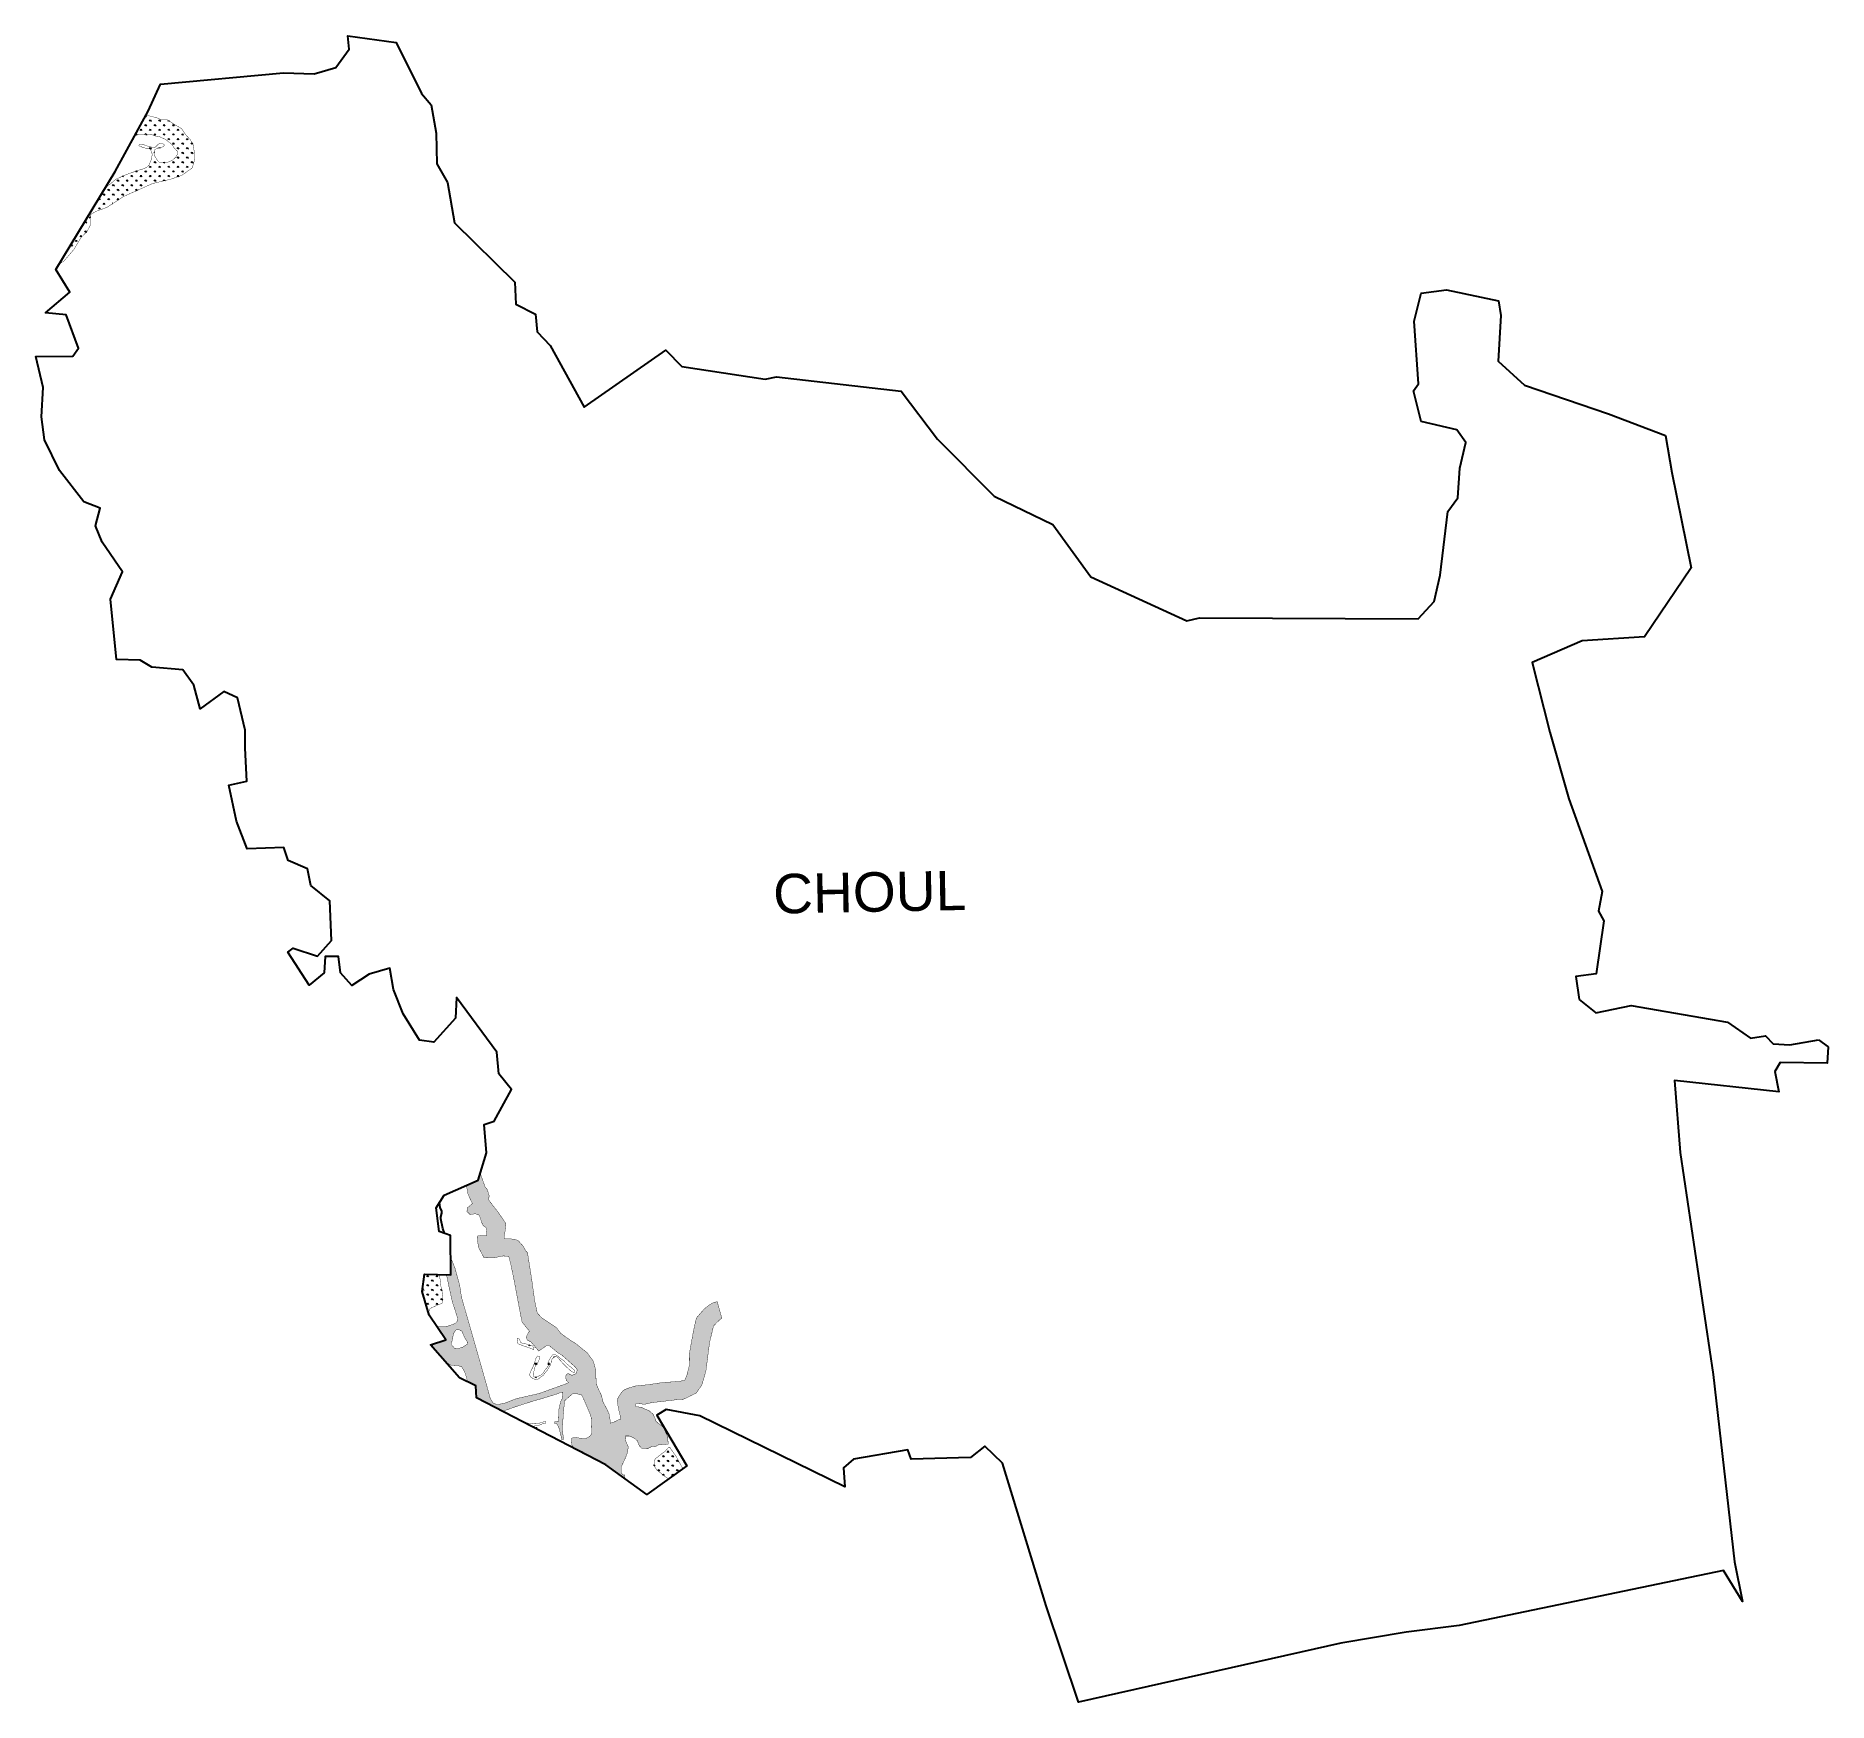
# Model space of a CAD drawing. Header units: metres. Extents: x 280246 to 285181, y 2051855 to 2056443.
import ezdxf

# ---------------------------------------------------------------- set-up
doc = ezdxf.new("R2010")
doc.units = ezdxf.units.M
doc.header["$MEASUREMENT"] = 0
for name, color, linetype in [('MANGROOVE BUFFER ZONE', 120, 'Continuous'), ('village', 3, 'Continuous'), ('VILLAGE NAME', 250, 'Continuous')]:
    doc.layers.add(name, color=color, linetype=linetype)
doc.styles.get("Standard").update_dxf_attribs({"font": 'simplex.shx'})

msp = doc.modelspace()

# ---------------------------------------------------------------- hatches: boundary and pattern name
at = {"layer": 'MANGROOVE BUFFER ZONE'}
h = msp.add_hatch(dxfattribs=at)
h.set_pattern_fill('GRASS', color=256, scale=18)
h.paths.add_polyline_path([(280648.8, 2056059.6), (280676.7, 2056079.8), (280681.3, 2056094.7), (280683.7, 2056112.9), (280679.6, 2056143.3), (280670.9, 2056157.8), (280659.2, 2056170.5), (280647.6, 2056187.8), (280632.6, 2056196.3), (280606.1, 2056213.2), (280590.4, 2056212.8), (280585.6, 2056214.9), (280576.5, 2056218.7), (280571.4, 2056219.6), (280557.9, 2056223), (280548.2, 2056223.2), (280518.7, 2056169), (280529.2, 2056171.2), (280547.3, 2056171.5), (280558.2, 2056171.5), (280565.6, 2056171), (280575.4, 2056167.3), (280586.8, 2056165.5), (280602.9, 2056158.2), (280621, 2056144.2), (280626.3, 2056135.6), (280631, 2056129.9), (280636.4, 2056125.2), (280636.2, 2056117.5), (280631.2, 2056109.5), (280622.2, 2056100.6), (280609.7, 2056095.4), (280592.9, 2056094.7), (280586.3, 2056094.7), (280581.4, 2056099.8), (280573.6, 2056111.8), (280572.3, 2056124.5), (280573.5, 2056130), (280575.9, 2056131.1), (280580.8, 2056133.8), (280589.2, 2056134.6), (280597.1, 2056138.5), (280600.2, 2056141.3), (280600.4, 2056142.2), (280598.5, 2056144.4), (280595.6, 2056146), (280591.3, 2056146.8), (280589.2, 2056146.8), (280585.2, 2056145.9), (280582.8, 2056144.3), (280581.2, 2056142.8), (280578.9, 2056140.3), (280576.7, 2056138.2), (280575.3, 2056136.7), (280570.7, 2056135.5), (280568.5, 2056135.9), (280562.6, 2056137.4), (280557.3, 2056138.9), (280549.1, 2056141), (280546.6, 2056142.2), (280537.8, 2056145.2), (280534.6, 2056145.3), (280532.4, 2056144.8), (280530.5, 2056144), (280529.9, 2056140.3), (280536.1, 2056138.2), (280538.5, 2056136.9), (280549.4, 2056133.6), (280556.3, 2056132.3), (280559.3, 2056132.3), (280561.4, 2056131.4), (280564, 2056125.4), (280565.1, 2056121.5), (280566.4, 2056117.7), (280566, 2056113.5), (280565.5, 2056110.5), (280565.4, 2056107.2), (280564.9, 2056104.9), (280559.4, 2056091.6), (280557.6, 2056086.8), (280551.2, 2056081.5), (280547.1, 2056079.1), (280541.2, 2056076.8), (280532.8, 2056074.6), (280525.3, 2056071.8), (280511.7, 2056067.3), (280492.8, 2056060.3), (280466.1, 2056048.1), (280444.7, 2056030), (280438.6, 2056026.5), (280310, 2055813.9), (280312.4, 2055816.2), (280323.6, 2055823.2), (280351.2, 2055855.6), (280369.9, 2055886.7), (280387.3, 2055905.1), (280396, 2055921.5), (280395.4, 2055937.8), (280397.5, 2055951.6), (280411.9, 2055960), (280441.4, 2055970.8), (280488.2, 2056001.2), (280567.4, 2056036.5), (280618.2, 2056048.8)])
h = msp.add_hatch(dxfattribs=at)
h.set_pattern_fill('GRASS', color=256, scale=18)
h.paths.add_polyline_path([(281732.9, 2052841.8), (281718.6, 2052850.5), (281691, 2052870.5), (281679.6, 2052885.8), (281638.6, 2052913.3), (281626.7, 2052926.3), (281619.4, 2052960.6), (281611.4, 2053018.6), (281599.8, 2053092.1), (281595.2, 2053097.2), (281587.6, 2053110.6), (281579.3, 2053119.9), (281574.2, 2053125.8), (281565.9, 2053128.7), (281551.2, 2053130.7), (281536.2, 2053130.9), (281535.7, 2053135.3), (281538.4, 2053154.4), (281540.2, 2053172.8), (281517.9, 2053205.1), (281493.3, 2053236.9), (281494, 2053250), (281489.3, 2053265.8), (281483, 2053273.4), (281469.5, 2053311.6), (281463.5, 2053291.8), (281431.5, 2053277.8), (281436.2, 2053252.8), (281448, 2053227.7), (281438.7, 2053219.6), (281434, 2053216.1), (281433, 2053205.7), (281441.2, 2053197.6), (281456.5, 2053199.5), (281467, 2053195.6), (281473.7, 2053175.3), (281477.3, 2053167.6), (281485.4, 2053161.5), (281487.7, 2053156.5), (281486.4, 2053139.8), (281476.2, 2053139.7), (281471.5, 2053139.2), (281463.3, 2053138.3), (281461.2, 2053134.3), (281464.8, 2053107.1), (281480.2, 2053078), (281488, 2053078.6), (281507.5, 2053078.3), (281526.1, 2053082.2), (281532.2, 2053083.3), (281542.7, 2053083), (281548.6, 2053080.5), (281554.2, 2053058.1), (281562.2, 2053019.8), (281580.5, 2052922.4), (281584.9, 2052901.2), (281605, 2052876), (281602.1, 2052872.3), (281596, 2052860.2), (281599.1, 2052851.9), (281609.2, 2052846.6), (281630.7, 2052821.4), (281640.8, 2052828.3), (281652.6, 2052836.9), (281659, 2052836.9), (281663.9, 2052832.9), (281685, 2052815.4), (281692.4, 2052812), (281726.1, 2052782), (281732.1, 2052776.7), (281736.4, 2052770.2), (281735.9, 2052765.9), (281733.3, 2052759.3), (281726.8, 2052756.2), (281721.6, 2052754.6), (281712.9, 2052759), (281710.5, 2052759.3), (281706.1, 2052755.8), (281705.3, 2052752.2), (281705.6, 2052746), (281706.3, 2052741.7), (281712.6, 2052734.5), (281704.1, 2052730.6), (281631.8, 2052704.6), (281568.8, 2052690.3), (281538.8, 2052678.5), (281520.7, 2052674.6), (281514.8, 2052674.5), (281506, 2052677.7), (281501.3, 2052684), (281497.1, 2052691.4), (281491, 2052714), (281468, 2052795.5), (281441.9, 2052886.5), (281417.9, 2052970.3), (281413.1, 2053002.5), (281399.8, 2053051.1), (281388.3, 2053078.6), (281388.4, 2053030.9), (281376.6, 2053031.3), (281378.8, 2053022.2), (281384.2, 2052995.5), (281393.1, 2052955.8), (281400, 2052935.3), (281405.3, 2052918.1), (281407.9, 2052911.3), (281407.4, 2052906.2), (281404.6, 2052901.1), (281400, 2052897), (281381, 2052890.3), (281373.7, 2052889), (281353.2, 2052889), (281350.4, 2052888.4), (281374.5, 2052852.8), (281335.3, 2052839.8), (281337.7, 2052833.3), (281373.7, 2052792.1), (281388.2, 2052782.8), (281406.4, 2052781.7), (281418, 2052778.7), (281426.3, 2052765.3), (281431.3, 2052750.2), (281434.6, 2052737), (281457.7, 2052725.7), (281459.7, 2052692.3), (281532.3, 2052654.8), (281535.6, 2052657.1), (281564.3, 2052667.2), (281617.7, 2052684.6), (281639.7, 2052690.6), (281666.5, 2052698.8), (281682.3, 2052703.8), (281690.3, 2052707.2), (281697, 2052707.9), (281695.1, 2052689.4), (281691.5, 2052683), (281689.3, 2052675), (281686.1, 2052660.3), (281685.3, 2052628), (281675.5, 2052627.5), (281673.7, 2052625.2), (281673.7, 2052623.7), (281675.2, 2052622.4), (281680.8, 2052620.6), (281686, 2052611.1), (281692.5, 2052586.1), (281693.8, 2052577.9), (281699, 2052577.7), (281695.8, 2052606.5), (281698.4, 2052648.7), (281701.8, 2052684.3), (281713.8, 2052695.1), (281724.2, 2052703.9), (281737.3, 2052703.5), (281749.1, 2052700.3), (281753.7, 2052690.8), (281772.5, 2052647), (281775.4, 2052637.3), (281776.3, 2052623), (281776.7, 2052593.7), (281771.2, 2052586.5), (281761.8, 2052581.4), (281755.3, 2052580.3), (281749.8, 2052580.8), (281737.2, 2052582.7), (281728.9, 2052583.6), (281724.3, 2052583), (281722.4, 2052581.6), (281720.9, 2052578.6), (281721.6, 2052564.2), (281724.8, 2052555.3), (281749.8, 2052542.4), (281751.1, 2052542.7), (281750.8, 2052541.9), (281815.6, 2052508.4), (281867.1, 2052471.2), (281868, 2052472.2), (281867.1, 2052480.9), (281866.4, 2052481.1), (281863.3, 2052479.6), (281857.6, 2052487), (281857.6, 2052502), (281869.5, 2052527.3), (281875.9, 2052544.2), (281876.9, 2052558.7), (281872.9, 2052567), (281869, 2052576.8), (281869.3, 2052587.5), (281880.2, 2052587.5), (281887.9, 2052584.4), (281895.8, 2052580), (281902.5, 2052573.8), (281907.4, 2052560.8), (281914.1, 2052553.5), (281929.9, 2052552.6), (281941.5, 2052558.4), (281953.8, 2052559.3), (281959.9, 2052563), (281987.1, 2052565.2), (281985.9, 2052583.7), (281984.4, 2052588.4), (281980.1, 2052597.5), (281978.3, 2052601.8), (281975.7, 2052608.4), (281968.2, 2052616.4), (281960.3, 2052621.9), (281953, 2052628.6), (281951.5, 2052634.8), (281945.3, 2052647.8), (281934.5, 2052657.2), (281920.6, 2052662.8), (281913.8, 2052666.8), (281899.8, 2052667.9), (281895.9, 2052671.4), (281898.5, 2052676.7), (281903.8, 2052677), (281920.3, 2052675.1), (281930.2, 2052676.1), (281940.7, 2052679.5), (281968.2, 2052682.4), (282016.4, 2052688.2), (282027.4, 2052688.5), (282035.3, 2052691.2), (282051.4, 2052699.5), (282064.5, 2052705.7), (282079.8, 2052728.4), (282090.9, 2052765.9), (282101, 2052845.2), (282107.4, 2052871.1), (282111.6, 2052889.5), (282113.9, 2052892.6), (282121.6, 2052900.6), (282129.4, 2052907.8), (282135, 2052911.6), (282122, 2052957.5), (282110.8, 2052954.6), (282101.8, 2052949.3), (282094.6, 2052943.8), (282086.6, 2052937.6), (282078.6, 2052928.7), (282064.7, 2052912.5), (282056.7, 2052877.1), (282045.2, 2052812.9), (282045.5, 2052782.9), (282038.7, 2052755.2), (282032.6, 2052741), (282017.8, 2052737.9), (281970.5, 2052734.6), (281931.2, 2052728.7), (281896.6, 2052725.2), (281877.9, 2052719.5), (281870.6, 2052716.7), (281863.3, 2052712.7), (281857.9, 2052706), (281850.9, 2052695.7), (281846.3, 2052686.1), (281850.3, 2052662.1), (281857, 2052635.4), (281854.6, 2052633.2), (281849.2, 2052631.7), (281835.9, 2052624.7), (281827.7, 2052623), (281827.5, 2052630.1), (281824.1, 2052648.9), (281819.2, 2052659.9), (281807.2, 2052682.3), (281803.7, 2052698.4), (281796.2, 2052714.4), (281788.8, 2052731.5), (281787.7, 2052768.6), (281781.2, 2052793.1), (281764.6, 2052816.3)])
h.paths.add_polyline_path([(281434.3, 2052840.6), (281421.7, 2052832.2), (281414.8, 2052830.1), (281406.9, 2052828.1), (281398.1, 2052829.7), (281393.2, 2052835.9), (281389.2, 2052839.9), (281393.4, 2052853.6), (281394.8, 2052863.5), (281397.3, 2052871.3), (281402.6, 2052879.3), (281409.3, 2052881.4), (281419.3, 2052875.9), (281426.6, 2052858.4), (281434, 2052846.8)], flags=16)
h = msp.add_hatch(dxfattribs=at)
h.set_pattern_fill('GRASS', color=256, scale=18)
h.paths.add_polyline_path([(281362.1, 2052994.8), (281357.4, 2053032), (281316, 2053033.5), (281311.6, 2053000.6), (281314.4, 2052989.1), (281312, 2052984.9), (281309.9, 2052984.2), (281328.8, 2052920.3), (281333, 2052914.1), (281327.4, 2052927.7), (281331.6, 2052938.8), (281340.7, 2052942.8), (281355, 2052949.4), (281364, 2052952.5), (281366.6, 2052958.5), (281366.4, 2052962.1), (281364.5, 2052968.6), (281366.8, 2052976.5)])
h = msp.add_hatch(dxfattribs=at)
h.set_pattern_fill('GRASS', color=256, scale=25)
h.paths.add_polyline_path([(281616.6, 2052763.1), (281618.8, 2052770), (281621.1, 2052781), (281625.9, 2052786.8), (281629.7, 2052791.5), (281630.9, 2052795.1), (281632.8, 2052801.5), (281633.6, 2052806.3), (281627.9, 2052808.1), (281623.3, 2052802.4), (281621.2, 2052795.2), (281616.7, 2052782.6), (281615.2, 2052778.4), (281612.4, 2052773), (281609.9, 2052768.3), (281605.5, 2052757.2), (281606.6, 2052753.1), (281609.9, 2052748.8), (281616.7, 2052745), (281621.8, 2052743.2), (281626.5, 2052743.4), (281629.8, 2052744.6), (281636.5, 2052750.2), (281642.5, 2052754.2), (281655, 2052769.8), (281662.7, 2052782.7), (281665.4, 2052791.9), (281665.5, 2052795.3), (281668.8, 2052801.3), (281672.8, 2052804.2), (281674.6, 2052806.1), (281680, 2052805.8), (281683, 2052803.4), (281686.6, 2052799.3), (281700.9, 2052783.6), (281708.8, 2052776), (281718.9, 2052766.9), (281726.7, 2052762), (281729.3, 2052763.5), (281729.3, 2052768.4), (281724.9, 2052772.1), (281720.2, 2052776.2), (281708, 2052786.1), (281699.7, 2052795), (281687.5, 2052803.1), (281685.2, 2052806.1), (281676.3, 2052811.7), (281669.8, 2052811.6), (281665.6, 2052806.9), (281662.8, 2052802.7), (281660.5, 2052798.5), (281658.9, 2052795.9), (281657, 2052788), (281656.2, 2052779.5), (281653.9, 2052775.7), (281649.3, 2052771.4), (281644.8, 2052764.1), (281641.8, 2052759.1), (281637.9, 2052756), (281633.2, 2052753.5), (281626.6, 2052751.2), (281621.3, 2052749.3), (281617.1, 2052751.2), (281615.4, 2052757.4)])
h.paths.add_polyline_path([(281596.2, 2052841), (281591.1, 2052841.8), (281588, 2052842), (281583.3, 2052844.1), (281580.3, 2052846.3), (281579.2, 2052850), (281576.6, 2052854.7), (281571.5, 2052856.9), (281571.5, 2052852), (281572.3, 2052845.8), (281573.2, 2052841.9), (281580.4, 2052838.9), (281588.5, 2052835.6), (281600.9, 2052831.7), (281612.3, 2052827.2), (281617.2, 2052825.9), (281617.7, 2052831.1), (281615.5, 2052833.1), (281612.9, 2052835.8), (281605.7, 2052837.8)])
h = msp.add_hatch(dxfattribs=at)
h.set_pattern_fill('GRASS', color=256, scale=18)
h.paths.add_polyline_path([(282009.8, 2052529.9), (281993, 2052554), (281991.7, 2052556.7), (281989.5, 2052556.2), (281986.6, 2052554.6), (281983.3, 2052550.7), (281979.1, 2052545.3), (281969.4, 2052538.6), (281951.2, 2052524.3), (281948.5, 2052514), (281948.6, 2052509.3), (281949.2, 2052504.4), (281955.9, 2052493.9), (281978.2, 2052476.2), (281988.4, 2052469.4), (282027.5, 2052497.3)])

# ---------------------------------------------------------------- linework, layer by layer
at = {"color": 3, "flags": 128}
msp.add_lwpolyline([(285154.2, 2053678.4), (285180.8, 2053659.2)], dxfattribs=at)
at = {"layer": 'MANGROOVE BUFFER ZONE', "const_width": 1, "flags": 128}
for points in [[(280310, 2055813.9), (280312.4, 2055816.2), (280323.6, 2055823.2), (280351.2, 2055855.6), (280369.9, 2055886.7), (280387.3, 2055905.1), (280396, 2055921.5), (280395.4, 2055937.8), (280397.5, 2055951.6), (280411.9, 2055960), (280441.4, 2055970.8), (280488.2, 2056001.2), (280567.4, 2056036.5), (280618.2, 2056048.8), (280648.8, 2056059.6), (280676.7, 2056079.8), (280681.3, 2056094.7), (280683.7, 2056112.9), (280679.6, 2056143.3), (280670.9, 2056157.8), (280659.2, 2056170.5), (280647.6, 2056187.8), (280632.6, 2056196.3), (280606.1, 2056213.2), (280590.4, 2056212.8), (280585.6, 2056214.9), (280576.5, 2056218.7), (280571.4, 2056219.6), (280557.9, 2056223), (280548.2, 2056223.2)], [(280518.7, 2056169), (280529.2, 2056171.2), (280547.3, 2056171.5), (280558.2, 2056171.5), (280565.6, 2056171), (280575.4, 2056167.3), (280586.8, 2056165.5), (280602.9, 2056158.2), (280621, 2056144.2), (280626.3, 2056135.6), (280631, 2056129.9), (280636.4, 2056125.2), (280636.2, 2056117.5), (280631.2, 2056109.5), (280622.2, 2056100.6), (280609.7, 2056095.4), (280592.9, 2056094.7), (280586.3, 2056094.7), (280581.4, 2056099.8), (280573.6, 2056111.8), (280572.3, 2056124.5), (280573.5, 2056130), (280575.9, 2056131.1), (280580.8, 2056133.8), (280589.2, 2056134.6), (280597.1, 2056138.5), (280600.2, 2056141.3), (280600.4, 2056142.2), (280598.5, 2056144.4), (280595.6, 2056146), (280591.3, 2056146.8), (280589.2, 2056146.8), (280585.2, 2056145.9), (280582.8, 2056144.3), (280581.2, 2056142.8), (280578.9, 2056140.3), (280576.7, 2056138.2), (280575.3, 2056136.7), (280570.7, 2056135.5), (280568.5, 2056135.9), (280562.6, 2056137.4), (280557.3, 2056138.9), (280549.1, 2056141), (280546.6, 2056142.2), (280537.8, 2056145.2), (280534.6, 2056145.3), (280532.4, 2056144.8), (280530.5, 2056144), (280529.9, 2056140.3), (280536.1, 2056138.2), (280538.5, 2056136.9), (280549.4, 2056133.6), (280556.3, 2056132.3), (280559.3, 2056132.3), (280561.4, 2056131.4), (280564, 2056125.4), (280565.1, 2056121.5), (280566.4, 2056117.7), (280566, 2056113.5), (280565.5, 2056110.5), (280565.4, 2056107.2), (280564.9, 2056104.9), (280559.4, 2056091.6), (280557.6, 2056086.8), (280551.2, 2056081.5), (280547.1, 2056079.1), (280541.2, 2056076.8), (280532.8, 2056074.6), (280525.3, 2056071.8), (280511.7, 2056067.3), (280492.8, 2056060.3), (280466.1, 2056048.1), (280444.7, 2056030), (280438.6, 2056026.5)], [(281431.5, 2053277.8), (281436.2, 2053252.8), (281448, 2053227.7), (281438.7, 2053219.6), (281434, 2053216.1), (281433, 2053205.7), (281441.2, 2053197.6), (281456.5, 2053199.5), (281467, 2053195.6), (281473.7, 2053175.3), (281477.3, 2053167.6), (281485.4, 2053161.5), (281487.7, 2053156.5), (281486.4, 2053139.8), (281476.2, 2053139.7), (281471.5, 2053139.2), (281463.3, 2053138.3), (281461.2, 2053134.3), (281464.8, 2053107.1), (281480.2, 2053078), (281488, 2053078.6), (281507.5, 2053078.3), (281526.1, 2053082.2), (281532.2, 2053083.3), (281542.7, 2053083), (281548.6, 2053080.5), (281554.2, 2053058.1), (281562.2, 2053019.8), (281580.5, 2052922.4), (281584.9, 2052901.2), (281605, 2052876), (281602.1, 2052872.3), (281596, 2052860.2), (281599.1, 2052851.9), (281609.2, 2052846.6), (281630.7, 2052821.4), (281640.8, 2052828.3), (281652.6, 2052836.9), (281659, 2052836.9), (281663.9, 2052832.9), (281685, 2052815.4), (281692.4, 2052812), (281726.1, 2052782), (281732.1, 2052776.7), (281736.4, 2052770.2), (281735.9, 2052765.9), (281733.3, 2052759.3), (281726.8, 2052756.2), (281721.6, 2052754.6), (281712.9, 2052759), (281710.5, 2052759.3), (281706.1, 2052755.8), (281705.3, 2052752.2), (281705.6, 2052746), (281706.3, 2052741.7), (281712.6, 2052734.5), (281704.1, 2052730.6), (281631.8, 2052704.6), (281568.8, 2052690.3), (281538.8, 2052678.5), (281520.7, 2052674.6), (281514.8, 2052674.5), (281506, 2052677.7), (281501.3, 2052684), (281497.1, 2052691.4), (281491, 2052714), (281468, 2052795.5), (281441.9, 2052886.5), (281417.9, 2052970.3), (281413.1, 2053002.5), (281399.8, 2053051.1), (281389.1, 2053076.8), (281388.3, 2053080.5)], [(281867.1, 2052471.2), (281868, 2052472.2), (281867.1, 2052480.9), (281866.4, 2052481.1), (281863.3, 2052479.6), (281857.6, 2052487), (281857.6, 2052502), (281869.5, 2052527.3), (281875.9, 2052544.2), (281876.9, 2052558.7), (281872.9, 2052567), (281869, 2052576.8), (281869.3, 2052587.5), (281880.2, 2052587.5), (281887.9, 2052584.4), (281895.8, 2052580), (281902.5, 2052573.8), (281907.4, 2052560.8), (281914.1, 2052553.5), (281929.9, 2052552.6), (281941.5, 2052558.4), (281953.8, 2052559.3), (281959.9, 2052563), (281987.1, 2052565.2), (281985.9, 2052583.7), (281984.4, 2052588.4), (281980.1, 2052597.5), (281978.3, 2052601.8), (281975.7, 2052608.4), (281968.2, 2052616.4), (281960.3, 2052621.9), (281953, 2052628.6), (281951.5, 2052634.8), (281945.3, 2052647.8), (281934.5, 2052657.2), (281920.6, 2052662.8), (281913.8, 2052666.8), (281899.8, 2052667.9), (281895.9, 2052671.4), (281898.5, 2052676.7), (281903.8, 2052677), (281920.3, 2052675.1), (281930.2, 2052676.1), (281940.7, 2052679.5), (281968.2, 2052682.4), (282016.4, 2052688.2), (282027.4, 2052688.5), (282035.3, 2052691.2), (282051.4, 2052699.5), (282064.5, 2052705.7), (282079.8, 2052728.4), (282090.9, 2052765.9), (282101, 2052845.2), (282107.4, 2052871.1), (282111.6, 2052889.5), (282113.9, 2052892.6), (282121.6, 2052900.6), (282129.4, 2052907.8), (282135, 2052911.6), (282122, 2052957.5), (282110.8, 2052954.6), (282101.8, 2052949.3), (282094.6, 2052943.8), (282086.6, 2052937.6), (282078.6, 2052928.7), (282064.7, 2052912.5), (282056.7, 2052877.1), (282045.2, 2052812.9), (282045.5, 2052782.9), (282038.7, 2052755.2), (282032.6, 2052741), (282017.8, 2052737.9), (281970.5, 2052734.6), (281931.2, 2052728.7), (281896.6, 2052725.2), (281877.9, 2052719.5), (281870.6, 2052716.7), (281863.3, 2052712.7), (281857.9, 2052706), (281850.9, 2052695.7), (281846.3, 2052686.1), (281850.3, 2052662.1), (281857, 2052635.4), (281854.6, 2052633.2), (281849.2, 2052631.7), (281835.9, 2052624.7), (281827.7, 2052623), (281827.5, 2052630.1), (281824.1, 2052648.9), (281819.2, 2052659.9), (281807.2, 2052682.3), (281803.7, 2052698.4), (281796.2, 2052714.4), (281788.8, 2052731.5), (281787.7, 2052768.6), (281781.2, 2052793.1), (281764.6, 2052816.3), (281732.9, 2052841.8), (281718.6, 2052850.5), (281691, 2052870.5), (281679.6, 2052885.8), (281638.6, 2052913.3), (281626.7, 2052926.3), (281619.4, 2052960.6), (281611.4, 2053018.6), (281599.8, 2053092.1), (281595.2, 2053097.2), (281587.6, 2053110.6), (281579.3, 2053119.9), (281574.2, 2053125.8), (281565.9, 2053128.7), (281551.2, 2053130.7), (281536.2, 2053130.9), (281535.7, 2053135.3), (281538.4, 2053154.4), (281540.2, 2053172.8), (281517.9, 2053205.1), (281493.3, 2053236.9), (281494, 2053250), (281489.3, 2053265.8), (281483, 2053273.4), (281469.5, 2053311.6)], [(281333, 2052914.1), (281327.4, 2052927.7), (281331.6, 2052938.8), (281340.7, 2052942.8), (281355, 2052949.4), (281364, 2052952.5), (281366.6, 2052958.5), (281366.4, 2052962.1), (281364.5, 2052968.6), (281366.8, 2052976.5), (281362.1, 2052994.8), (281357.4, 2053032)], [(281376.6, 2053031.3), (281378.8, 2053022.2), (281384.2, 2052995.5), (281393.1, 2052955.8), (281400, 2052935.3), (281405.3, 2052918.1), (281407.9, 2052911.3), (281407.4, 2052906.2), (281404.6, 2052901.1), (281400, 2052897), (281381, 2052890.3), (281373.7, 2052889), (281353.2, 2052889), (281350.4, 2052888.4)], [(281311.6, 2053000.6), (281314.4, 2052989.1), (281312, 2052984.9), (281309.9, 2052984.2)], [(281373.7, 2052792.1), (281388.2, 2052782.8), (281406.4, 2052781.7), (281418, 2052778.7), (281426.3, 2052765.3), (281431.3, 2052750.2), (281434.6, 2052737)], [(281532.3, 2052654.8), (281535.6, 2052657.1), (281564.3, 2052667.2), (281617.7, 2052684.6), (281639.7, 2052690.6), (281666.5, 2052698.8), (281682.3, 2052703.8), (281690.3, 2052707.2), (281697, 2052707.9), (281695.1, 2052689.4), (281691.5, 2052683), (281689.3, 2052675), (281686.1, 2052660.3), (281685.3, 2052628), (281675.5, 2052627.5), (281673.7, 2052625.2), (281673.7, 2052623.7), (281675.2, 2052622.4), (281680.8, 2052620.6), (281686, 2052611.1), (281692.5, 2052586.1), (281693.8, 2052577.9), (281699, 2052577.7), (281695.8, 2052606.5), (281698.4, 2052648.7), (281701.8, 2052684.3), (281713.8, 2052695.1), (281724.2, 2052703.9), (281737.3, 2052703.5), (281749.1, 2052700.3), (281753.7, 2052690.8), (281772.5, 2052647), (281775.4, 2052637.3), (281776.3, 2052623), (281776.7, 2052593.7), (281771.2, 2052586.5), (281761.8, 2052581.4), (281755.3, 2052580.3), (281749.8, 2052580.8), (281737.2, 2052582.7), (281728.9, 2052583.6), (281724.3, 2052583), (281722.4, 2052581.6), (281720.9, 2052578.6), (281721.6, 2052564.2), (281724.8, 2052555.3)], [(281609.2, 2052615.1), (281616.4, 2052614.9), (281625.5, 2052615.5), (281630.8, 2052616.6), (281635.1, 2052618.6), (281638.7, 2052620.3), (281642.9, 2052621.3), (281648.1, 2052622.2), (281650.1, 2052623.5), (281649.7, 2052627.1), (281638.8, 2052625.5), (281632.3, 2052622.7), (281616.3, 2052622.3), (281597.3, 2052623.5), (281592.7, 2052623.6)], [(282027.5, 2052497.3), (282009.8, 2052529.9), (281993, 2052554), (281991.7, 2052556.7), (281989.5, 2052556.2), (281986.6, 2052554.6), (281983.3, 2052550.7), (281979.1, 2052545.3), (281969.4, 2052538.6), (281951.2, 2052524.3), (281948.5, 2052514), (281948.6, 2052509.3), (281949.2, 2052504.4), (281955.9, 2052493.9), (281978.2, 2052476.2), (281988.4, 2052469.4)]]:
    msp.add_lwpolyline(points, dxfattribs=at)
at = {"layer": 'MANGROOVE BUFFER ZONE', "flags": 128}
for points in [[(281371.1, 2053145.8), (281366.4, 2053158.6), (281361.3, 2053185.2), (281361.4, 2053190.9), (281364.1, 2053201.5), (281364.1, 2053206.3), (281359.3, 2053217), (281357.5, 2053230.1)], [(281334, 2052839.4), (281335.6, 2052839), (281337.7, 2052833.3)], [(281625.3, 2052606.7), (281624.6, 2052610.1), (281621.8, 2052608.5)], [(281749.8, 2052542.4), (281751.1, 2052542.7), (281750.8, 2052541.9)]]:
    msp.add_lwpolyline(points, dxfattribs=at)
at = {"layer": 'MANGROOVE BUFFER ZONE', "const_width": 1, "flags": 128}
for points in [[(281434.3, 2052840.6), (281421.7, 2052832.2), (281414.8, 2052830.1), (281406.9, 2052828.1), (281398.1, 2052829.7), (281393.2, 2052835.9), (281389.2, 2052839.9), (281393.4, 2052853.6), (281394.8, 2052863.5), (281397.3, 2052871.3), (281402.6, 2052879.3), (281409.3, 2052881.4), (281419.3, 2052875.9), (281426.6, 2052858.4), (281434, 2052846.8)], [(281600.9, 2052831.7), (281588.5, 2052835.6), (281580.4, 2052838.9), (281573.2, 2052841.9), (281572.3, 2052845.8), (281571.5, 2052852), (281571.5, 2052856.9), (281576.6, 2052854.7), (281579.2, 2052850), (281580.3, 2052846.3), (281583.3, 2052844.1), (281588, 2052842), (281591.1, 2052841.8), (281596.2, 2052841), (281605.7, 2052837.8), (281612.9, 2052835.8), (281615.5, 2052833.1), (281617.7, 2052831.1), (281617.2, 2052825.9), (281612.3, 2052827.2)], [(281726.7, 2052762), (281718.9, 2052766.9), (281708.8, 2052776), (281700.9, 2052783.6), (281686.6, 2052799.3), (281683, 2052803.4), (281680, 2052805.8), (281674.6, 2052806.1), (281672.8, 2052804.2), (281668.8, 2052801.3), (281665.5, 2052795.3), (281665.4, 2052791.9), (281662.7, 2052782.7), (281655, 2052769.8), (281642.5, 2052754.2), (281636.5, 2052750.2), (281629.8, 2052744.6), (281626.5, 2052743.4), (281621.8, 2052743.2), (281616.7, 2052745), (281609.9, 2052748.8), (281606.6, 2052753.1), (281605.5, 2052757.2), (281609.9, 2052768.3), (281612.4, 2052773), (281615.2, 2052778.4), (281616.7, 2052782.6), (281621.2, 2052795.2), (281623.3, 2052802.4), (281627.9, 2052808.1), (281633.6, 2052806.3), (281632.8, 2052801.5), (281630.9, 2052795.1), (281629.7, 2052791.5), (281625.9, 2052786.8), (281621.1, 2052781), (281618.8, 2052770), (281616.6, 2052763.1), (281615.4, 2052757.4), (281617.1, 2052751.2), (281621.3, 2052749.3), (281626.6, 2052751.2), (281633.2, 2052753.5), (281637.9, 2052756), (281641.8, 2052759.1), (281644.8, 2052764.1), (281649.3, 2052771.4), (281653.9, 2052775.7), (281656.2, 2052779.5), (281657, 2052788), (281658.9, 2052795.9), (281660.5, 2052798.5), (281662.8, 2052802.7), (281665.6, 2052806.9), (281669.8, 2052811.6), (281676.3, 2052811.7), (281685.2, 2052806.1), (281687.5, 2052803.1), (281699.7, 2052795), (281708, 2052786.1), (281720.2, 2052776.2), (281724.9, 2052772.1), (281729.3, 2052768.4), (281729.3, 2052763.5)]]:
    msp.add_lwpolyline(points, close=True, dxfattribs=at)
at = {"layer": 'village', "color": 3}
for points in [[(285180.8, 2053659.2, 0), (285178.5, 2053614, 0), (285048.9, 2053615.9, 0), (285034.3, 2053591.4, 0), (285045, 2053534.9, 0), (284757.4, 2053566.2, 0), (284773.6, 2053368.3, 0), (284864.5, 2052756.9, 0), (284922.7, 2052241.3, 0), (284944.6, 2052132.2, 0), (284892.7, 2052217.5, 0), (284164.6, 2052065.7, 0), (284018.9, 2052047.2, 0), (283839.1, 2052017.4, 0), (283116.5, 2051854.6, 0), (283027.8, 2052119.8, 0), (282907.6, 2052513, 0), (282858.9, 2052559.9, 0), (282819.8, 2052528.2, 0), (282656.2, 2052524, 0), (282647.2, 2052549.7, 0), (282496.9, 2052524.1, 0), (282470, 2052499.6, 0), (282473.5, 2052447.6, 0), (282074.6, 2052643.1, 0), (281981.8, 2052660.8, 0), (281956.2, 2052645.3, 0), (282038.7, 2052505.3, 0), (281928.6, 2052426.8, 0), (281815.6, 2052508.4, 0), (281459.7, 2052692.3, 0), (281457.7, 2052725.7, 0), (281412.6, 2052747.8, 0), (281332.7, 2052839, 0), (281374.5, 2052852.8, 0), (281328.8, 2052920.3, 0), (281309.5, 2052985.4, 0), (281316, 2053033.5, 0), (281388.4, 2053030.9, 0), (281388.2, 2053140.1, 0), (281357, 2053150.6, 0), (281348.6, 2053215.4, 0), (281370.4, 2053251.1, 0), (281463.5, 2053291.8, 0), (281486.6, 2053367.6, 0), (281480.2, 2053445.3, 0), (281508.1, 2053454.9, 0), (281556.1, 2053541.4, 0), (281521.2, 2053584.6, 0), (281515.7, 2053644.4, 0), (281404.5, 2053795.3, 0), (281401.8, 2053738.5, 0), (281342.2, 2053672.4, 0), (281302.8, 2053677.8, 0), (281257.3, 2053750.3, 0), (281230.8, 2053817.4, 0), (281220.6, 2053876.3, 0), (281164.2, 2053859.6, 0), (281116.5, 2053828, 0), (281085, 2053862.8, 0), (281079.6, 2053908.1, 0), (281042.8, 2053908, 0), (281039.7, 2053863.3, 0), (280998.3, 2053829.4, 0), (280940.2, 2053919.8, 0), (280954.2, 2053931.1, 0), (281021.4, 2053908.8, 0), (281060.3, 2053952.1, 0), (281055.8, 2054061.5, 0), (281003.6, 2054103.6, 0), (280994.4, 2054149, 0), (280941, 2054172.6, 0), (280928.5, 2054208.6, 0), (280828, 2054204.4, 0), (280798.7, 2054280.6, 0), (280777.2, 2054380.2, 0), (280827, 2054390.5, 0), (280822.7, 2054481.8, 0), (280822.6, 2054531.4, 0), (280801.4, 2054620.4, 0), (280763.3, 2054637.3, 0), (280698.2, 2054589.7, 0), (280681.2, 2054655.5, 0), (280650.6, 2054697.6, 0), (280565.2, 2054704.9, 0), (280533.1, 2054724.1, 0), (280468.4, 2054725.9, 0), (280451.3, 2054892, 0), (280484.7, 2054966.9, 0), (280428.7, 2055049.2, 0), (280410.1, 2055094.3, 0), (280423.5, 2055142.6, 0), (280378, 2055159.9, 0), (280311.2, 2055246.3, 0), (280269.9, 2055330.9, 0), (280261.6, 2055393.7, 0), (280266.2, 2055474.8, 0), (280246.1, 2055560.7, 0), (280347.6, 2055561, 0), (280363.8, 2055583, 0), (280329.5, 2055675, 0), (280272.5, 2055680.9, 0), (280339.6, 2055737.7, 0), (280301.6, 2055800.1, 0), (280464.8, 2056069.8, 0), (280555, 2056235.8, 0), (280589.6, 2056310.3, 0), (280928.2, 2056341.8, 0), (281012.4, 2056338.3, 0), (281072.1, 2056356.5, 0), (281108.7, 2056406.5, 0), (281105.4, 2056443.3, 0), (281238.2, 2056424.8, 0), (281308.2, 2056284.8, 0), (281334.7, 2056253.1, 0), (281348.6, 2056175.7, 0), (281349.9, 2056090.8, 0), (281379.9, 2056039.7, 0), (281398.5, 2055928.5, 0), (281565.3, 2055764.9, 0), (281568.1, 2055704, 0), (281622.1, 2055676.4, 0), (281626, 2055628.5, 0), (281662.2, 2055590.6, 0), (281756.1, 2055420.4, 0), (281980.9, 2055578.1, 0), (282025.1, 2055533, 0), (282253.7, 2055497.9, 0), (282284.9, 2055504.3, 0), (282628.6, 2055465, 0), (282728.7, 2055332.7, 0), (282884.7, 2055175.4, 0), (283045.7, 2055097.5, 0), (283150.4, 2054953.4, 0), (283415.2, 2054832.3, 0), (283449.8, 2054840.2, 0), (284052, 2054837.6, 0), (284096.5, 2054885.9, 0), (284112.2, 2054957.7, 0), (284133.9, 2055133.7, 0), (284160.9, 2055171, 0), (284166.8, 2055252.8, 0), (284183.6, 2055323.4, 0), (284158.9, 2055358.7, 0), (284060.4, 2055381.7, 0), (284038.8, 2055465.9, 0), (284053.3, 2055485, 0), (284040.9, 2055657.6, 0), (284060.3, 2055735.1, 0), (284129.6, 2055743.7, 0), (284273, 2055713.3, 0), (284279.2, 2055673.1, 0), (284271.9, 2055547.6, 0), (284344.6, 2055481.2, 0), (284576.3, 2055402.6, 0), (284733.1, 2055342.6, 0), (284750.5, 2055240.6, 0), (284803.7, 2054978.6, 0), (284675.1, 2054788.2, 0), (284503.5, 2054777.3, 0), (284365.8, 2054717.2, 0), (284414.2, 2054525.9, 0), (284466.7, 2054341.8, 0), (284558.7, 2054087.4, 0), (284548.1, 2054032.9, 0), (284563.2, 2054005.9, 0), (284542.4, 2053860.1, 0), (284486.1, 2053853, 0), (284495.2, 2053789.9, 0)], [(284495.2, 2053789.9, 0), (284540.7, 2053752.7, 0), (284638.2, 2053773.4, 0), (284903.3, 2053726.7, 0), (284967, 2053682.8, 0), (285008.6, 2053689.9, 0), (285029.3, 2053667.5, 0), (285075, 2053664.3, 0), (285154.2, 2053678.4, 0)]]:
    msp.add_polyline3d(points, dxfattribs=at)

# ---------------------------------------------------------------- texts
at = {"layer": 'VILLAGE NAME', "insert": (282275, 2054134.7), "char_height": 108.748, "attachment_point": 1, "rotation": 1.1028}
msp.add_mtext_dynamic_manual_height_columns('{\\fArial|b0|i0|c0|p34;CHOUL}', width=726.929, gutter_width=543.7, heights=[0], dxfattribs=at)

doc.saveas('drawing.dxf')
